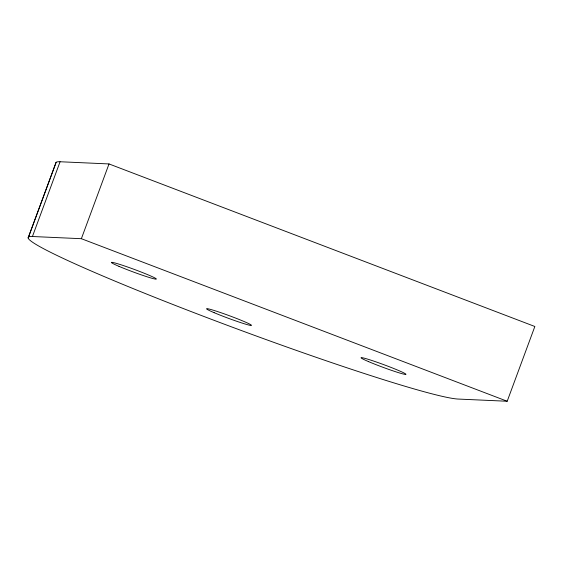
<?xml version="1.0" encoding="UTF-8"?>
<svg xmlns="http://www.w3.org/2000/svg" width="563" height="563" viewBox="0 0 563 563"><rect width="100%" height="100%" fill="white"/><g stroke="black" fill="none" stroke-linecap="round" stroke-linejoin="round"><path stroke-width="0.84" d="M28.474 237.065L56.124 162.306M28.15 237.959L55.807 163.2A231.548 13.329 20.3 0 1 60.079 161.75L109.018 163.939L534.85 326.491L507.193 401.25L458.254 399.061A231.548 13.329 20.3 0 1 202.335 315.864A231.548 13.329 20.3 0 1 32.429 236.509L60.079 161.75M32.429 236.509L81.368 238.698L109.018 163.939M81.368 238.698L507.193 401.25M119.011 266.362A23.956 1.379 20.3 0 0 155.902 279.149A23.956 1.379 20.3 0 0 126.717 266.707A23.956 1.379 20.3 0 0 119.011 266.362M214.158 312.683A23.956 1.379 20.3 0 0 251.056 325.463A23.956 1.379 20.3 0 0 221.864 313.028A23.956 1.379 20.3 0 0 214.158 312.683M368.631 361.65A23.956 1.379 20.3 0 0 405.529 374.437A23.956 1.379 20.3 0 0 376.337 361.995A23.956 1.379 20.3 0 0 368.631 361.65"/></g></svg>
